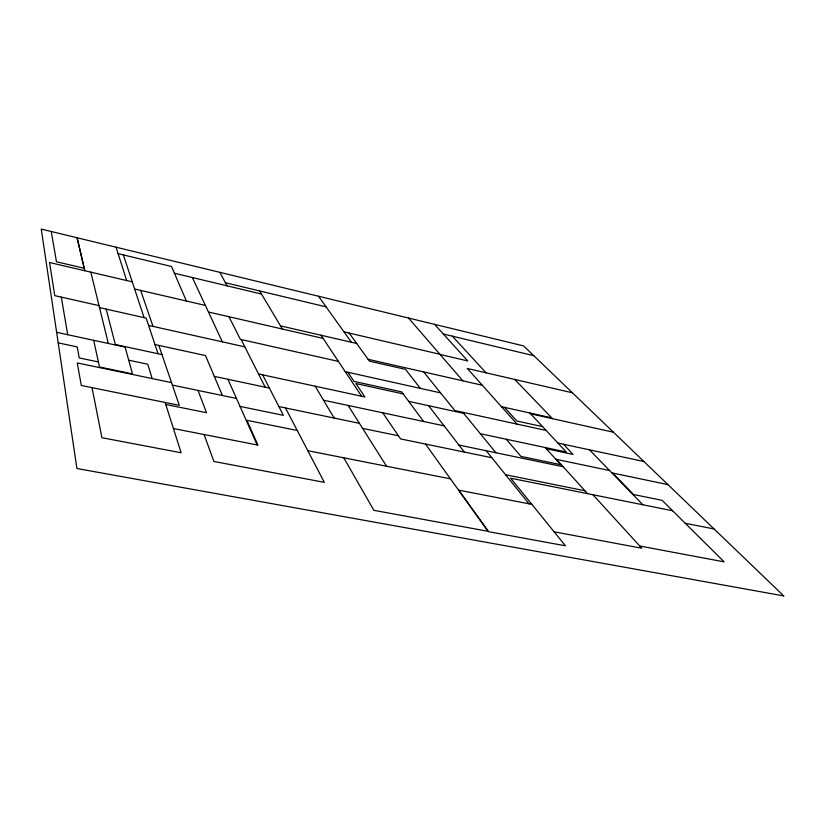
<?xml version="1.0" encoding="UTF-8"?>
<svg xmlns="http://www.w3.org/2000/svg" width="825" height="825" viewBox="0 0 825 825"><rect width="100%" height="100%" fill="white"/><g stroke="black" fill="none" stroke-linecap="round" stroke-linejoin="round"><path stroke-width="1.24" d="M554.111 531.816L641.778 548.223L592.948 494.742M639.757 546.016L724.144 561.866L662.155 500.352L633.528 494.515L612.614 473.045M458.535 490.112L531.877 504.364M173.415 428.526L257.947 445.108L246.871 420.286L297.248 430.485M685.255 523.277L714.11 528.98M307.797 450.708L450.46 478.851M672.653 510.768L510.685 478.201L565.455 545.81L488.544 531.692L458.741 490.143M165.753 404.477L206.539 412.727L197.99 390.431M505.57 474.746L584.935 490.762M491.855 457.731L400.589 438.921L382.748 412.799M240.013 406.405L283.357 415.326L262.639 374.849M278.871 406.56L359.411 423.328M172.384 385.11L236.466 398.434M458.927 445.067L563.155 466.733M362.598 428.371L398.444 435.786M98.402 361.958L79.231 357.926L77.199 346.912L58.214 342.87M555.792 459.257L609.592 470.539M611.882 472.89L667.941 484.615M171.528 382.614L77.272 362.948L81.293 385.471L179.293 405.343L158.823 345.397M214.314 376.386L269.435 388.111M323.524 400.207L444.139 425.855M480.367 433.733L566.228 451.987L529.856 412.985M128.721 360.185L147.768 364.238L152.202 378.582M546.274 448.738L573.024 454.42L563.454 444.232M557.875 443.035L643.913 461.515M258.524 373.952L364.877 396.949L355.884 383.543L403.177 393.927M161.958 354.585L115.325 344.52L106.177 309.117M56.647 332.331L125.111 347.098M542.582 426.628L516.749 420.977L504.518 407.354M154.997 344.561L205.518 355.575L222.399 395.505M454.874 410.561L546.14 430.444M408.684 401.352L463.629 413.315M345.262 371.693L440.581 392.875M501.456 406.673L551.647 417.832M530.65 413.83L613.408 432.207M148.583 325.401L244.839 346.861M99.031 305.621L54.749 295.639L49.562 262.505L132.268 281.851M99.516 307.612L146.138 318.099L158.07 353.739M338.405 361.391L240.364 339.353L228.968 316.718M368.125 359.298L482.305 385.254M280.51 325.865L356.678 343.478M208.436 311.994L323.111 338.415M134.63 289.008L205.373 305.425M572.406 392.793L467.311 368.476L517.028 424.102M343.963 331.856L439.89 354.276M440.065 354.472L467.775 360.948L434.569 324.349M443.334 334.001L533.827 355.719M225.4 282.728L326.092 306.869M174.426 273.24L261.504 294.051M118.099 253.646L171.517 266.496L186.388 301.022M589.432 449.811L642.912 504.787M514.748 379.448L552.472 418.677M452.306 336.157L486.069 372.817M556.514 459.401L587.565 493.659M545.16 447.511L560.722 464.692L520.936 456.411L506.272 439.24M408.509 318.037L462.897 380.841M462.784 412.283L495.969 452.77M423.637 371.92L455.709 411.593M486.214 450.739L529.011 503.807M420.327 388.379L405.508 369.353L369.487 361.175L349.15 333.063M428.608 405.694L464.31 452.059M423.617 421.493L401.672 391.885L354.007 381.397L347.903 372.281M425.504 444.056L488.08 531.3L373.869 510.324L343.788 457.803M318.481 296.227L351.409 342.262M320.987 335.228L361.597 396.237M348.109 405.436L386.523 466.238M259.648 290.936L282.397 329.031M315.191 386.203L334.146 418.069M219.862 272.343L227.04 285.811M285.481 407.932L324.308 482.347L213.922 461.474L204.074 434.538M241.137 339.529L265.227 387.224M192.359 277.53L222.368 341.849M227.947 379.283L257.173 444.953M140.683 290.41L153.007 326.391M123.358 254.904L144.097 317.635M116.036 247.191L126.699 280.552M165.113 402.466L181.129 452.76L101.918 437.724L92.039 387.647M124.977 346.603L132.495 373.88L99.505 366.991L93.679 340.323M90.822 272.157L108.312 343.478M84.789 270.744L77.117 237.765L84.212 268.269L56.471 261.762L51.243 231.495M61.318 297.124L67.702 334.723M783.75 595.918L76.921 468.517L41.25 229.082L523.638 345.923L783.75 595.918"/></g></svg>
